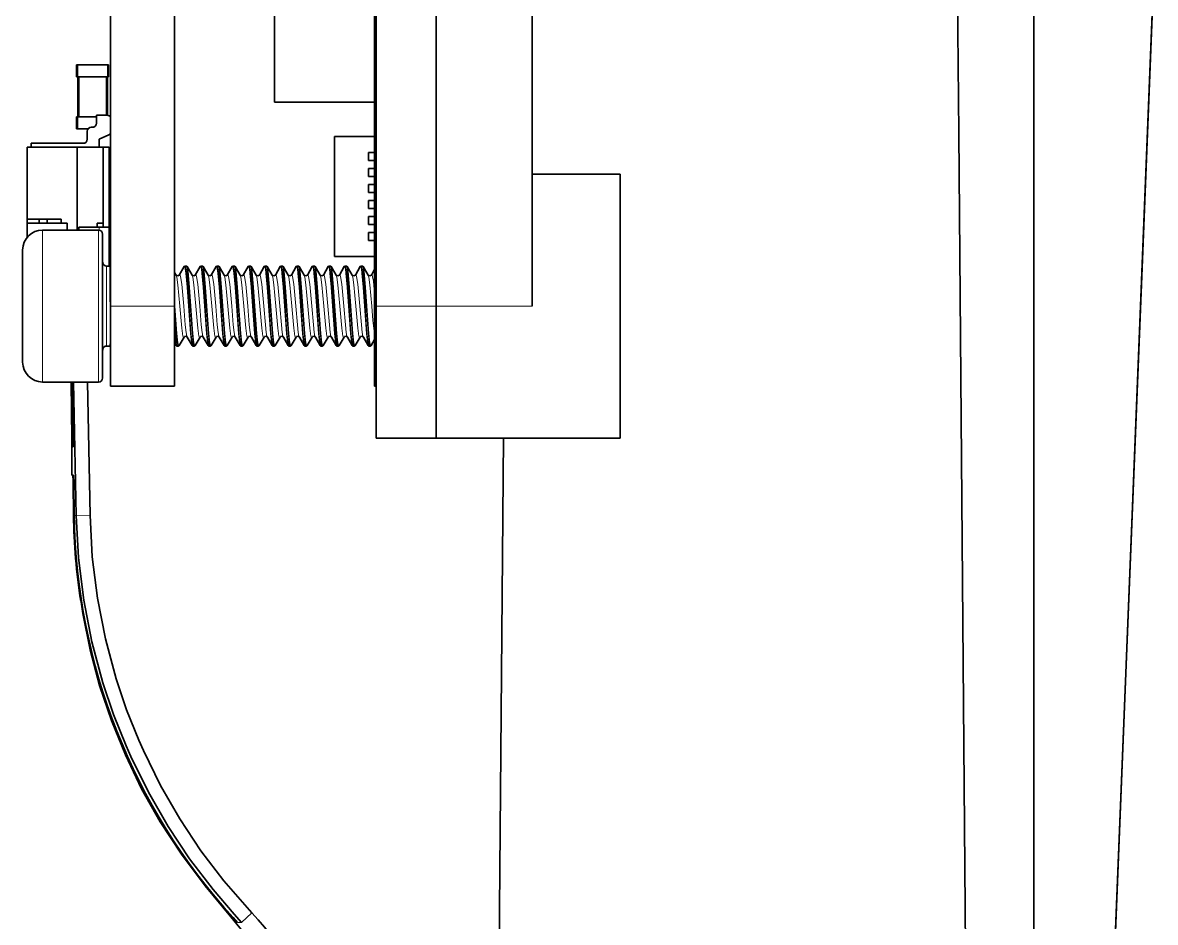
# Model space of a CAD drawing. Extents: x 370 to 946, y 143 to 764.
# Drawn here: x 581.14 to 609.45, y 632.01 to 654.5 of the extents above; entities that cross this region are included whole.
import ezdxf

# ---------------------------------------------------------------- set-up
doc = ezdxf.new("R2010")
doc.units = 0

msp = doc.modelspace()

# ---------------------------------------------------------------- linework, layer by layer
at = {"color": 7, "lineweight": 35}
for p, q in [((583.339, 647.419), (583.339, 676.419)), ((584.939, 647.419), (584.939, 676.419)), ((589.939, 647.419), (589.939, 676.419)), ((589.98, 647.419), (589.98, 676.419)), ((591.48, 676.419), (591.48, 647.419)), ((591.48, 647.419), (591.48, 676.419)), ((593.88, 676.419), (593.88, 647.419)), ((606.421, 630.908), (606.421, 655.795)), ((609.421, 655.795), (608.251, 626.669)), ((604.54, 651.745), (604.76, 625.169))]:
    msp.add_line(p, q, dxfattribs=at)
at = {"color": 7, "lineweight": 35, "ltscale": 0.4}
msp.add_line((587.439, 652.519), (587.439, 668.519), dxfattribs=at)
at = {"color": 7, "lineweight": 35, "ltscale": 0.150005}
msp.add_line((604.489, 657.745), (604.54, 651.745), dxfattribs=at)
at = {"color": 7, "lineweight": 35, "ltscale": 0.000750732}
for p, q in [((582.489, 653.448), (582.519, 653.448)), ((582.489, 653.148), (582.519, 653.148)), ((582.489, 652.148), (582.519, 652.148)), ((582.489, 651.848), (582.519, 651.848))]:
    msp.add_line(p, q, dxfattribs=at)
at = {"color": 7, "lineweight": 35, "ltscale": 0.0075}
for p, q in [((582.489, 653.448), (582.489, 653.148)), ((583.289, 653.448), (583.289, 653.148))]:
    msp.add_line(p, q, dxfattribs=at)
at = {"color": 7, "lineweight": 35, "ltscale": 0.0185}
for p, q in [((583.259, 653.448), (582.519, 653.448)), ((583.259, 653.148), (582.519, 653.148))]:
    msp.add_line(p, q, dxfattribs=at)
at = {"color": 7, "lineweight": 13, "ltscale": 0.0075}
for p, q in [((582.519, 653.448), (582.519, 653.148)), ((583.259, 653.448), (583.259, 653.148))]:
    msp.add_line(p, q, dxfattribs=at)
at = {"color": 7, "lineweight": 35, "ltscale": 0.000749207}
for p, q in [((583.289, 653.448), (583.259, 653.448)), ((583.289, 653.148), (583.259, 653.148)), ((582.884, 651.887), (582.854, 651.887))]:
    msp.add_line(p, q, dxfattribs=at)
at = {"color": 7, "lineweight": 35, "ltscale": 0.025}
for p, q in [((582.519, 653.148), (582.519, 652.148)), ((588.939, 651.659), (589.939, 651.659)), ((582.254, 649.487), (581.254, 649.487)), ((588.939, 648.659), (589.939, 648.659))]:
    msp.add_line(p, q, dxfattribs=at)
at = {"color": 7, "lineweight": 13, "ltscale": 0.025}
msp.add_line((582.549, 653.148), (582.549, 652.148), dxfattribs=at)
at = {"color": 7, "lineweight": 13, "ltscale": 0.02402}
msp.add_line((583.229, 653.148), (583.229, 652.187), dxfattribs=at)
at = {"color": 7, "lineweight": 35, "ltscale": 0.024023}
msp.add_line((583.259, 653.148), (583.259, 652.187), dxfattribs=at)
at = {"color": 7, "lineweight": 35, "ltscale": 0.0625}
msp.add_line((587.439, 652.519), (589.939, 652.519), dxfattribs=at)
at = {"color": 7, "lineweight": 35, "ltscale": 0.007501}
msp.add_line((582.489, 652.148), (582.489, 651.848), dxfattribs=at)
at = {"color": 7, "lineweight": 35, "ltscale": 0.01162}
msp.add_line((582.984, 652.148), (582.519, 652.148), dxfattribs=at)
at = {"color": 7, "lineweight": 13, "ltscale": 0.007501}
msp.add_line((582.519, 652.148), (582.519, 651.848), dxfattribs=at)
at = {"color": 7, "lineweight": 35, "ltscale": 0.00675}
msp.add_line((583.254, 652.187), (582.984, 652.187), dxfattribs=at)
at = {"color": 7, "lineweight": 35, "ltscale": 0.005}
for p, q in [((582.984, 652.187), (582.984, 651.987)), ((583.054, 651.387), (583.054, 651.587)), ((589.789, 651.259), (589.789, 651.059)), ((589.789, 651.259), (589.789, 651.059)), ((589.789, 650.859), (589.789, 650.659)), ((589.789, 650.859), (589.789, 650.659)), ((589.789, 650.459), (589.789, 650.259)), ((589.789, 650.459), (589.789, 650.259)), ((589.789, 649.659), (589.789, 649.459)), ((589.789, 649.659), (589.789, 649.459)), ((589.789, 649.259), (589.789, 649.059)), ((589.789, 649.259), (589.789, 649.059)), ((582.366, 643.896), (582.365, 644.096))]:
    msp.add_line(p, q, dxfattribs=at)
at = {"color": 7, "lineweight": 35, "ltscale": 0.006384}
msp.add_line((582.775, 651.848), (582.519, 651.848), dxfattribs=at)
at = {"color": 7, "lineweight": 35, "ltscale": 0.004999}
for p, q in [((582.754, 651.787), (582.754, 651.587)), ((589.789, 650.059), (589.789, 649.859)), ((589.789, 650.059), (589.789, 649.859))]:
    msp.add_line(p, q, dxfattribs=at)
at = {"color": 7, "lineweight": 35, "ltscale": 0.006614}
msp.add_line((583.054, 651.587), (583.295, 651.696), dxfattribs=at)
at = {"color": 7, "lineweight": 35, "ltscale": 0.075}
msp.add_line((588.939, 648.659), (588.939, 651.659), dxfattribs=at)
at = {"color": 7, "lineweight": 35, "ltscale": 0.045}
msp.add_line((581.254, 649.587), (581.254, 651.387), dxfattribs=at)
at = {"color": 7, "lineweight": 35, "ltscale": 0.03125}
msp.add_line((581.254, 651.387), (582.504, 651.387), dxfattribs=at)
at = {"color": 7, "lineweight": 35, "ltscale": 0.0325}
msp.add_line((582.654, 651.487), (581.354, 651.487), dxfattribs=at)
at = {"color": 7, "lineweight": 35, "ltscale": 0.002499}
for p, q in [((581.354, 651.487), (581.354, 651.387)), ((583.004, 649.387), (583.004, 649.487)), ((583.154, 649.387), (583.154, 649.487))]:
    msp.add_line(p, q, dxfattribs=at)
at = {"color": 7, "lineweight": 35, "ltscale": 0.016249}
msp.add_line((582.504, 651.387), (583.154, 651.387), dxfattribs=at)
at = {"color": 7, "lineweight": 35, "ltscale": 0.051717}
msp.add_line((582.504, 651.387), (582.504, 649.319), dxfattribs=at)
at = {"color": 7, "lineweight": 35, "ltscale": 0.003751}
for p, q in [((583.154, 651.387), (583.304, 651.387)), ((589.939, 651.259), (589.789, 651.259)), ((589.789, 651.259), (589.939, 651.259)), ((589.939, 651.059), (589.789, 651.059)), ((589.789, 651.059), (589.939, 651.059)), ((589.939, 650.859), (589.789, 650.859)), ((589.789, 650.859), (589.939, 650.859)), ((589.939, 650.659), (589.789, 650.659)), ((589.789, 650.659), (589.939, 650.659)), ((589.939, 650.459), (589.789, 650.459)), ((589.789, 650.459), (589.939, 650.459)), ((589.939, 650.259), (589.789, 650.259)), ((589.789, 650.259), (589.939, 650.259)), ((589.939, 650.059), (589.789, 650.059)), ((589.789, 650.059), (589.939, 650.059)), ((589.939, 649.859), (589.789, 649.859)), ((589.789, 649.859), (589.939, 649.859)), ((589.939, 649.659), (589.789, 649.659)), ((589.789, 649.659), (589.939, 649.659)), ((589.939, 649.459), (589.789, 649.459)), ((589.789, 649.459), (589.939, 649.459)), ((589.939, 649.259), (589.789, 649.259)), ((589.789, 649.259), (589.939, 649.259)), ((589.939, 649.059), (589.789, 649.059)), ((589.789, 649.059), (589.939, 649.059)), ((589.939, 648.659), (589.789, 648.659))]:
    msp.add_line(p, q, dxfattribs=at)
at = {"color": 7, "lineweight": 35, "ltscale": 0.047501}
msp.add_line((583.154, 651.387), (583.154, 649.487), dxfattribs=at)
at = {"color": 7, "lineweight": 35, "ltscale": 0.05}
for p, q in [((583.304, 649.387), (583.304, 651.387)), ((583.339, 647.419), (583.339, 645.419)), ((584.939, 647.419), (584.939, 645.419)), ((589.939, 647.419), (589.939, 645.419))]:
    msp.add_line(p, q, dxfattribs=at)
at = {"color": 7, "lineweight": 35, "ltscale": 0.055}
for p, q in [((593.88, 650.719), (596.08, 650.719)), ((593.88, 644.119), (596.08, 644.119))]:
    msp.add_line(p, q, dxfattribs=at)
at = {"color": 7, "lineweight": 35, "ltscale": 0.0825}
for p, q in [((596.08, 647.419), (596.08, 650.719)), ((589.98, 647.419), (589.98, 644.119)), ((591.48, 647.419), (591.48, 644.119)), ((591.48, 647.419), (591.48, 644.119)), ((596.08, 644.119), (596.08, 647.419))]:
    msp.add_line(p, q, dxfattribs=at)
at = {"color": 7, "lineweight": 35, "ltscale": 0.002501}
for p, q in [((581.254, 649.587), (581.254, 649.487)), ((581.554, 649.487), (581.554, 649.587)), ((581.754, 649.587), (581.754, 649.487)), ((582.104, 649.587), (582.104, 649.487))]:
    msp.add_line(p, q, dxfattribs=at)
at = {"color": 7, "lineweight": 35, "ltscale": 0.021249}
msp.add_line((581.254, 649.587), (582.104, 649.587), dxfattribs=at)
at = {"color": 7, "lineweight": 35, "ltscale": 0.008746}
msp.add_line((581.254, 649.137), (581.254, 649.487), dxfattribs=at)
at = {"color": 7, "lineweight": 13, "ltscale": 0.024727}
for p, q in [((581.639, 649.319), (581.639, 648.33)), ((583.039, 649.319), (583.039, 648.33))]:
    msp.add_line(p, q, dxfattribs=at)
at = {"color": 7, "lineweight": 35, "ltscale": 0.034999}
for p, q in [((583.039, 649.319), (581.639, 649.319)), ((583.039, 645.519), (581.639, 645.519))]:
    msp.add_line(p, q, dxfattribs=at)
at = {"color": 7, "lineweight": 35, "ltscale": 0.004216}
msp.add_line((582.254, 649.319), (582.254, 649.487), dxfattribs=at)
at = {"color": 7, "lineweight": 35, "ltscale": 0.01275}
msp.add_line((582.544, 649.387), (583.054, 649.387), dxfattribs=at)
at = {"color": 7, "lineweight": 35, "ltscale": 0.001717}
msp.add_line((582.544, 649.319), (582.544, 649.387), dxfattribs=at)
at = {"color": 7, "lineweight": 35, "ltscale": 0.003749}
msp.add_line((583.154, 649.487), (583.004, 649.487), dxfattribs=at)
at = {"color": 7, "lineweight": 35, "ltscale": 0.00625}
msp.add_line((583.054, 649.387), (583.304, 649.387), dxfattribs=at)
at = {"color": 7, "lineweight": 13, "ltscale": 0.001744}
msp.add_line((583.054, 649.318), (583.054, 649.387), dxfattribs=at)
at = {"color": 7, "lineweight": 35, "ltscale": 0.024216}
msp.add_line((583.304, 648.419), (583.304, 649.387), dxfattribs=at)
at = {"color": 7, "lineweight": 35, "ltscale": 0.023425}
msp.add_line((583.139, 649.219), (583.139, 648.282), dxfattribs=at)
at = {"color": 7, "lineweight": 35, "ltscale": 0.018219}
msp.add_line((581.139, 648.819), (581.139, 648.09), dxfattribs=at)
at = {"color": 7, "lineweight": 35, "ltscale": 0.077499}
msp.add_line((596.08, 645.869), (596.08, 648.969), dxfattribs=at)
at = {"color": 7, "lineweight": 13, "ltscale": 0.013014}
for p, q in [((583.239, 648.419), (583.239, 647.898)), ((583.319, 648.419), (583.319, 647.898))]:
    msp.add_line(p, q, dxfattribs=at)
at = {"color": 7, "lineweight": 35, "ltscale": 0.002}
for p, q in [((583.319, 648.419), (583.239, 648.419)), ((583.319, 646.419), (583.239, 646.419))]:
    msp.add_line(p, q, dxfattribs=at)
at = {"color": 7, "lineweight": 35, "ltscale": 0.000669861}
for p, q in [((585.229, 648.419), (585.202, 648.419)), ((586.429, 648.419), (586.402, 648.419)), ((587.229, 648.419), (587.202, 648.419)), ((588.429, 648.419), (588.402, 648.419)), ((589.229, 648.419), (589.202, 648.419)), ((585.429, 646.419), (585.402, 646.419)), ((586.229, 646.419), (586.202, 646.419)), ((587.429, 646.419), (587.402, 646.419)), ((588.229, 646.419), (588.202, 646.419)), ((589.429, 646.419), (589.402, 646.419))]:
    msp.add_line(p, q, dxfattribs=at)
at = {"color": 7, "lineweight": 35, "ltscale": 0.000671387}
for p, q in [((585.629, 648.419), (585.602, 648.419)), ((586.029, 648.419), (586.002, 648.419)), ((586.829, 648.419), (586.802, 648.419)), ((587.629, 648.419), (587.602, 648.419)), ((588.029, 648.419), (588.002, 648.419)), ((588.829, 648.419), (588.802, 648.419)), ((589.629, 648.419), (589.602, 648.419)), ((585.029, 646.419), (585.002, 646.419)), ((585.829, 646.419), (585.802, 646.419)), ((586.629, 646.419), (586.602, 646.419)), ((587.029, 646.419), (587.002, 646.419)), ((587.829, 646.419), (587.802, 646.419)), ((588.629, 646.419), (588.602, 646.419)), ((589.029, 646.419), (589.002, 646.419)), ((589.829, 646.419), (589.802, 646.419))]:
    msp.add_line(p, q, dxfattribs=at)
at = {"color": 7, "lineweight": 13, "ltscale": 0.070273}
for p, q in [((581.639, 648.33), (581.639, 645.519)), ((583.039, 648.33), (583.039, 645.519))]:
    msp.add_line(p, q, dxfattribs=at)
at = {"color": 7, "lineweight": 35, "ltscale": 0.066574}
msp.add_line((583.139, 648.282), (583.139, 645.619), dxfattribs=at)
at = {"color": 7, "lineweight": 35, "ltscale": 0.00172}
msp.add_line((584.939, 648.254), (584.974, 648.194), dxfattribs=at)
at = {"color": 7, "lineweight": 35, "ltscale": 0.006019}
for p, q in [((585.177, 648.403), (585.056, 648.194)), ((585.653, 648.403), (585.774, 648.194)), ((585.977, 648.403), (585.856, 648.194)), ((587.177, 648.403), (587.056, 648.194)), ((587.653, 648.403), (587.774, 648.194)), ((587.977, 648.403), (587.856, 648.194)), ((589.177, 648.403), (589.056, 648.194)), ((589.653, 648.403), (589.774, 648.194))]:
    msp.add_line(p, q, dxfattribs=at)
at = {"color": 7, "lineweight": 35, "ltscale": 0.006018}
for p, q in [((585.253, 648.403), (585.374, 648.194)), ((585.577, 648.403), (585.456, 648.194)), ((586.053, 648.403), (586.174, 648.194)), ((586.377, 648.403), (586.256, 648.194)), ((586.453, 648.403), (586.574, 648.194)), ((586.777, 648.403), (586.656, 648.194)), ((586.853, 648.403), (586.974, 648.194)), ((587.253, 648.403), (587.374, 648.194)), ((587.577, 648.403), (587.456, 648.194)), ((588.053, 648.403), (588.174, 648.194)), ((588.377, 648.403), (588.256, 648.194)), ((588.453, 648.403), (588.574, 648.194)), ((588.777, 648.403), (588.656, 648.194)), ((588.853, 648.403), (588.974, 648.194)), ((589.253, 648.403), (589.374, 648.194)), ((589.577, 648.403), (589.456, 648.194))]:
    msp.add_line(p, q, dxfattribs=at)
at = {"color": 7, "lineweight": 35, "ltscale": 0.004133}
msp.add_line((589.939, 648.337), (589.856, 648.194), dxfattribs=at)
at = {"color": 7, "lineweight": 35, "ltscale": 0.051781}
msp.add_line((581.139, 648.09), (581.139, 646.019), dxfattribs=at)
at = {"color": 7, "lineweight": 13, "ltscale": 0.036986}
msp.add_line((583.239, 647.898), (583.239, 646.419), dxfattribs=at)
at = {"color": 7, "lineweight": 13, "ltscale": 0.00659}
msp.add_line((583.319, 647.898), (583.319, 647.634), dxfattribs=at)
at = {"color": 7, "lineweight": 13, "ltscale": 0.011867}
for p, q in [((585.284, 647.419), (585.253, 647.892)), ((585.684, 647.419), (585.653, 647.892)), ((586.084, 647.419), (586.053, 647.892)), ((586.484, 647.419), (586.453, 647.892)), ((586.884, 647.419), (586.853, 647.892)), ((587.284, 647.419), (587.253, 647.892)), ((587.684, 647.419), (587.653, 647.892)), ((588.084, 647.419), (588.053, 647.892)), ((588.484, 647.419), (588.453, 647.892)), ((588.884, 647.419), (588.853, 647.892)), ((589.284, 647.419), (589.253, 647.892)), ((589.684, 647.419), (589.653, 647.892))]:
    msp.add_line(p, q, dxfattribs=at)
at = {"color": 7, "lineweight": 13, "ltscale": 0.011985}
for p, q in [((585.302, 647.42), (585.27, 647.898)), ((585.702, 647.42), (585.67, 647.898)), ((586.102, 647.42), (586.07, 647.898)), ((586.502, 647.42), (586.47, 647.898)), ((586.902, 647.42), (586.87, 647.898)), ((587.302, 647.42), (587.27, 647.898)), ((587.702, 647.42), (587.67, 647.898)), ((588.102, 647.42), (588.07, 647.898)), ((588.502, 647.42), (588.47, 647.898)), ((588.902, 647.42), (588.87, 647.898)), ((589.302, 647.42), (589.27, 647.898)), ((589.702, 647.42), (589.67, 647.898))]:
    msp.add_line(p, q, dxfattribs=at)
at = {"color": 7, "lineweight": 13, "ltscale": 0.012041}
for p, q in [((585.297, 647.898), (585.329, 647.417)), ((585.697, 647.898), (585.729, 647.417)), ((586.097, 647.898), (586.129, 647.417)), ((586.497, 647.898), (586.529, 647.417)), ((586.897, 647.898), (586.929, 647.417)), ((587.297, 647.898), (587.329, 647.417)), ((587.697, 647.898), (587.729, 647.417)), ((588.097, 647.898), (588.129, 647.417)), ((588.497, 647.898), (588.529, 647.417)), ((588.897, 647.898), (588.929, 647.417)), ((589.297, 647.898), (589.329, 647.417)), ((589.697, 647.898), (589.729, 647.417))]:
    msp.add_line(p, q, dxfattribs=at)
at = {"color": 7, "lineweight": 13, "ltscale": 0.011916}
for p, q in [((585.314, 647.894), (585.346, 647.419)), ((585.714, 647.894), (585.746, 647.419)), ((586.114, 647.894), (586.146, 647.419)), ((586.514, 647.894), (586.546, 647.419)), ((586.914, 647.894), (586.946, 647.419)), ((587.314, 647.894), (587.346, 647.419)), ((587.714, 647.894), (587.746, 647.419)), ((588.114, 647.894), (588.146, 647.419)), ((588.514, 647.894), (588.546, 647.419)), ((588.914, 647.894), (588.946, 647.419)), ((589.314, 647.894), (589.346, 647.419)), ((589.714, 647.894), (589.746, 647.419))]:
    msp.add_line(p, q, dxfattribs=at)
at = {"color": 7, "lineweight": 13, "ltscale": 0.002031}
msp.add_line((583.329, 647.417), (583.323, 647.499), dxfattribs=at)
at = {"color": 7, "lineweight": 13, "ltscale": 0.000433417}
msp.add_line((583.341, 647.499), (583.323, 647.499), dxfattribs=at)
at = {"color": 7, "lineweight": 13, "ltscale": 0.00034713}
msp.add_line((583.343, 647.418), (583.329, 647.417), dxfattribs=at)
at = {"color": 7, "lineweight": 13, "ltscale": 0.004219}
msp.add_line((583.339, 647.249), (583.329, 647.417), dxfattribs=at)
at = {"color": 7, "lineweight": 13, "ltscale": 0.039999}
msp.add_line((584.939, 647.419), (583.339, 647.419), dxfattribs=at)
at = {"color": 7, "lineweight": 13, "ltscale": 0.002558}
msp.add_line((584.939, 647.521), (584.946, 647.419), dxfattribs=at)
at = {"color": 7, "lineweight": 13, "ltscale": 0.001021}
msp.add_line((589.939, 647.419), (589.98, 647.419), dxfattribs=at)
at = {"color": 7, "lineweight": 13, "ltscale": 0.0375}
msp.add_line((591.48, 647.419), (589.98, 647.419), dxfattribs=at)
at = {"color": 7, "lineweight": 13, "ltscale": 0.060001}
msp.add_line((591.48, 647.419), (593.88, 647.419), dxfattribs=at)
at = {"color": 7, "lineweight": 13, "ltscale": 0.001169}
msp.add_line((583.319, 646.457), (583.323, 646.503), dxfattribs=at)
at = {"color": 7, "lineweight": 13, "ltscale": 0.000950623}
msp.add_line((583.319, 646.457), (583.319, 646.419), dxfattribs=at)
at = {"color": 7, "lineweight": 13, "ltscale": 0.003232}
msp.add_line((583.323, 646.503), (583.339, 646.632), dxfattribs=at)
at = {"color": 7, "lineweight": 35, "ltscale": 0.001885}
msp.add_line((584.977, 646.435), (584.939, 646.5), dxfattribs=at)
at = {"color": 7, "lineweight": 35, "ltscale": 0.006016}
for p, q in [((585.053, 646.435), (585.174, 646.643)), ((585.377, 646.435), (585.256, 646.643)), ((585.453, 646.435), (585.574, 646.643)), ((585.777, 646.435), (585.656, 646.643)), ((585.853, 646.435), (585.974, 646.643)), ((586.253, 646.435), (586.374, 646.643)), ((586.577, 646.435), (586.456, 646.643)), ((587.053, 646.435), (587.174, 646.643)), ((587.377, 646.435), (587.256, 646.643)), ((587.453, 646.435), (587.574, 646.643)), ((587.777, 646.435), (587.656, 646.643)), ((587.853, 646.435), (587.974, 646.643)), ((588.253, 646.435), (588.374, 646.643)), ((588.577, 646.435), (588.456, 646.643)), ((589.053, 646.435), (589.174, 646.643)), ((589.377, 646.435), (589.256, 646.643)), ((589.453, 646.435), (589.574, 646.643)), ((589.777, 646.435), (589.656, 646.643))]:
    msp.add_line(p, q, dxfattribs=at)
at = {"color": 7, "lineweight": 35, "ltscale": 0.006017}
for p, q in [((586.177, 646.435), (586.056, 646.643)), ((586.653, 646.435), (586.774, 646.643)), ((586.977, 646.435), (586.856, 646.643)), ((588.177, 646.435), (588.056, 646.643)), ((588.653, 646.435), (588.774, 646.643)), ((588.977, 646.435), (588.856, 646.643))]:
    msp.add_line(p, q, dxfattribs=at)
at = {"color": 7, "lineweight": 35, "ltscale": 0.004297}
msp.add_line((589.853, 646.435), (589.939, 646.583), dxfattribs=at)
at = {"color": 7, "lineweight": 35, "ltscale": 0.035565}
msp.add_line((582.365, 644.096), (582.354, 645.519), dxfattribs=at)
at = {"color": 7, "lineweight": 35, "ltscale": 0.035568}
for p, q in [((582.37, 644.096), (582.359, 645.519)), ((582.376, 644.096), (582.364, 645.519))]:
    msp.add_line(p, q, dxfattribs=at)
at = {"color": 7, "lineweight": 35, "ltscale": 0.035573}
msp.add_line((582.406, 644.096), (582.387, 645.519), dxfattribs=at)
at = {"color": 7, "lineweight": 35, "ltscale": 0.083366}
msp.add_line((582.475, 642.185), (582.412, 645.519), dxfattribs=at)
at = {"color": 7, "lineweight": 35, "ltscale": 0.083201}
msp.add_line((582.824, 642.191), (582.762, 645.519), dxfattribs=at)
at = {"color": 7, "lineweight": 35, "ltscale": 0.039999}
msp.add_line((584.939, 645.419), (583.339, 645.419), dxfattribs=at)
at = {"color": 7, "lineweight": 35, "ltscale": 0.001021}
msp.add_line((589.939, 645.419), (589.98, 645.419), dxfattribs=at)
at = {"color": 7, "lineweight": 35, "ltscale": 0.01772}
msp.add_line((582.366, 643.896), (582.371, 643.187), dxfattribs=at)
at = {"color": 7, "lineweight": 35, "ltscale": 5.79834e-05}
msp.add_line((582.369, 643.896), (582.367, 643.896), dxfattribs=at)
at = {"color": 7, "lineweight": 13, "ltscale": 0.000741577}
msp.add_line((582.406, 644.096), (582.376, 644.096), dxfattribs=at)
at = {"color": 7, "lineweight": 35, "ltscale": 0.000448611}
msp.add_line((582.401, 643.896), (582.383, 643.896), dxfattribs=at)
at = {"color": 7, "lineweight": 35, "ltscale": 0.0375}
msp.add_line((591.48, 644.119), (589.98, 644.119), dxfattribs=at)
at = {"color": 7, "lineweight": 35, "ltscale": 0.060001}
msp.add_line((591.48, 644.119), (593.88, 644.119), dxfattribs=at)
at = {"color": 7, "lineweight": 35, "ltscale": 0.473767}
msp.add_line((593.157, 644.119), (593, 625.169), dxfattribs=at)
at = {"color": 7, "lineweight": 35, "ltscale": 0.000935365}
msp.add_line((582.409, 643.187), (582.371, 643.187), dxfattribs=at)
at = {"color": 7, "lineweight": 13, "ltscale": 0.0004776}
msp.add_line((582.42, 642.987), (582.401, 642.987), dxfattribs=at)
at = {"color": 7, "lineweight": 35, "ltscale": 0.020008}
msp.add_line((582.412, 642.187), (582.401, 642.987), dxfattribs=at)
at = {"color": 7, "lineweight": 35, "ltscale": 0.019974}
msp.add_line((582.431, 642.188), (582.42, 642.987), dxfattribs=at)
at = {"color": 7, "lineweight": 35, "ltscale": 5.80035e-05}
msp.add_line((582.412, 642.185), (582.412, 642.188), dxfattribs=at)
at = {"color": 7, "lineweight": 35, "ltscale": 5.64575e-05}
msp.add_line((582.431, 642.185), (582.431, 642.188), dxfattribs=at)
at = {"color": 7, "lineweight": 13, "ltscale": 0.008727}
msp.add_line((582.475, 642.185), (582.824, 642.191), dxfattribs=at)
at = {"color": 7, "lineweight": 13, "ltscale": 0.001114}
msp.add_line((582.475, 642.185), (582.431, 642.185), dxfattribs=at)
at = {"color": 7, "lineweight": 35, "ltscale": 0.004025}
msp.add_line((586.398, 632.127), (586.507, 632.009), dxfattribs=at)
at = {"color": 7, "lineweight": 13, "ltscale": 0.002617}
msp.add_line((586.612, 632.009), (586.507, 632.009), dxfattribs=at)
at = {"color": 7, "lineweight": 13, "ltscale": 0.008682}
msp.add_line((586.612, 632.009), (586.865, 632.246), dxfattribs=at)
at = {"color": 7, "lineweight": 35}
for points in [[(608.617, 665.262), (608.866, 663.913), (609.072, 662.558), (609.204, 661.511), (609.311, 660.462), (609.419, 658.851), (609.455, 657.564), (609.44, 656.254), (609.412, 655.514), (609.127, 648.372), (608.551, 634.108), (608.251, 626.669)], [(582.406, 644.096), (582.403, 643.905), (582.401, 643.897), (582.401, 643.896)], [(582.42, 642.987), (582.411, 643.178), (582.41, 643.186), (582.409, 643.187)], [(586.976, 631.368), (586.346, 632.148), (585.704, 632.924), (585.109, 633.715), (584.58, 634.523), (584.114, 635.351), (583.707, 636.195), (583.358, 637.055), (583.064, 637.932), (582.825, 638.824), (582.641, 639.732), (582.514, 640.656), (582.442, 641.595), (582.415, 642.548), (582.411, 643.187)], [(582.824, 642.191), (582.88, 641.15), (583.009, 640.117), (583.209, 639.098), (583.479, 638.096), (583.739, 637.324), (584.044, 636.56), (584.158, 636.303), (584.589, 635.428), (585.07, 634.593), (585.596, 633.801), (586.168, 633.048), (586.865, 632.246)], [(582.475, 642.185), (582.533, 641.119), (582.665, 640.062), (582.87, 639.019), (583.146, 637.994), (583.413, 637.204), (583.725, 636.422), (583.841, 636.158), (584.283, 635.263), (584.776, 634.409), (585.314, 633.599), (585.899, 632.829), (586.425, 632.213), (586.612, 632.009)]]:
    msp.add_lwpolyline(points, dxfattribs=at)
at = {"color": 7, "lineweight": 13}
for points in [[(585.202, 648.419), (585.203, 648.418), (585.206, 648.417), (585.208, 648.414), (585.213, 648.403), (585.235, 648.283), (585.27, 647.898)], [(585.229, 648.419), (585.23, 648.418), (585.232, 648.417), (585.235, 648.414), (585.24, 648.403), (585.262, 648.283), (585.297, 647.898)], [(585.602, 648.419), (585.603, 648.418), (585.606, 648.417), (585.608, 648.414), (585.613, 648.403), (585.635, 648.283), (585.67, 647.898)], [(585.629, 648.419), (585.63, 648.418), (585.632, 648.417), (585.635, 648.414), (585.64, 648.403), (585.662, 648.283), (585.697, 647.898)], [(586.002, 648.419), (586.003, 648.418), (586.006, 648.417), (586.008, 648.414), (586.013, 648.403), (586.035, 648.283), (586.07, 647.898)], [(586.029, 648.419), (586.03, 648.418), (586.032, 648.417), (586.035, 648.414), (586.04, 648.403), (586.062, 648.283), (586.097, 647.898)], [(586.402, 648.419), (586.403, 648.418), (586.406, 648.417), (586.408, 648.414), (586.413, 648.403), (586.435, 648.283), (586.47, 647.898)], [(586.429, 648.419), (586.43, 648.418), (586.432, 648.417), (586.435, 648.414), (586.44, 648.403), (586.462, 648.283), (586.497, 647.898)], [(586.802, 648.419), (586.803, 648.418), (586.806, 648.417), (586.808, 648.414), (586.813, 648.403), (586.835, 648.283), (586.87, 647.898)], [(586.829, 648.419), (586.83, 648.418), (586.832, 648.417), (586.835, 648.414), (586.84, 648.403), (586.862, 648.283), (586.897, 647.898)], [(587.202, 648.419), (587.203, 648.418), (587.206, 648.417), (587.208, 648.414), (587.213, 648.403), (587.235, 648.283), (587.27, 647.898)], [(587.229, 648.419), (587.23, 648.418), (587.232, 648.417), (587.235, 648.414), (587.24, 648.403), (587.262, 648.283), (587.297, 647.898)], [(587.602, 648.419), (587.603, 648.418), (587.606, 648.417), (587.608, 648.414), (587.613, 648.403), (587.635, 648.283), (587.67, 647.898)], [(587.629, 648.419), (587.63, 648.418), (587.632, 648.417), (587.635, 648.414), (587.64, 648.403), (587.662, 648.283), (587.697, 647.898)], [(588.002, 648.419), (588.003, 648.418), (588.006, 648.417), (588.008, 648.414), (588.013, 648.403), (588.035, 648.283), (588.07, 647.898)], [(588.029, 648.419), (588.03, 648.418), (588.032, 648.417), (588.035, 648.414), (588.04, 648.403), (588.062, 648.283), (588.097, 647.898)], [(588.402, 648.419), (588.403, 648.418), (588.406, 648.417), (588.408, 648.414), (588.413, 648.403), (588.435, 648.283), (588.47, 647.898)], [(588.429, 648.419), (588.43, 648.418), (588.432, 648.417), (588.435, 648.414), (588.44, 648.403), (588.462, 648.283), (588.497, 647.898)], [(588.802, 648.419), (588.803, 648.418), (588.806, 648.417), (588.808, 648.414), (588.813, 648.403), (588.835, 648.283), (588.87, 647.898)], [(588.829, 648.419), (588.83, 648.418), (588.832, 648.417), (588.835, 648.414), (588.84, 648.403), (588.862, 648.283), (588.897, 647.898)], [(589.202, 648.419), (589.203, 648.418), (589.206, 648.417), (589.208, 648.414), (589.213, 648.403), (589.235, 648.283), (589.27, 647.898)], [(589.229, 648.419), (589.23, 648.418), (589.232, 648.417), (589.235, 648.414), (589.24, 648.403), (589.262, 648.283), (589.297, 647.898)], [(589.602, 648.419), (589.603, 648.418), (589.606, 648.417), (589.608, 648.414), (589.613, 648.403), (589.635, 648.283), (589.67, 647.898)], [(589.629, 648.419), (589.63, 648.418), (589.632, 648.417), (589.635, 648.414), (589.64, 648.403), (589.662, 648.283), (589.697, 647.898)], [(585.065, 647.419), (585.018, 647.947), (584.991, 648.138), (584.98, 648.181), (584.974, 648.194)], [(585.165, 647.419), (585.116, 647.967), (585.088, 648.154), (585.076, 648.192), (585.07, 648.2), (585.067, 648.202), (585.064, 648.202), (585.06, 648.2), (585.056, 648.194)], [(585.177, 648.403), (585.182, 648.408), (585.184, 648.409), (585.185, 648.408), (585.187, 648.408), (585.189, 648.406), (585.194, 648.398), (585.206, 648.35), (585.222, 648.24), (585.253, 647.892)], [(585.253, 648.403), (585.257, 648.393), (585.266, 648.362), (585.289, 648.187), (585.314, 647.894)], [(585.465, 647.419), (585.418, 647.947), (585.391, 648.138), (585.38, 648.181), (585.374, 648.194)], [(585.565, 647.419), (585.516, 647.967), (585.488, 648.154), (585.476, 648.192), (585.47, 648.2), (585.467, 648.202), (585.464, 648.202), (585.461, 648.2), (585.456, 648.194)], [(585.577, 648.403), (585.582, 648.408), (585.584, 648.409), (585.586, 648.408), (585.587, 648.408), (585.589, 648.406), (585.594, 648.398), (585.607, 648.35), (585.622, 648.24), (585.653, 647.892)], [(585.653, 648.403), (585.657, 648.393), (585.666, 648.362), (585.689, 648.187), (585.714, 647.894)], [(585.865, 647.419), (585.818, 647.947), (585.791, 648.138), (585.78, 648.181), (585.774, 648.194)], [(585.965, 647.419), (585.916, 647.967), (585.888, 648.154), (585.876, 648.192), (585.87, 648.2), (585.867, 648.202), (585.864, 648.202), (585.86, 648.2), (585.856, 648.194)], [(585.977, 648.403), (585.982, 648.408), (585.984, 648.409), (585.985, 648.408), (585.987, 648.408), (585.989, 648.406), (585.994, 648.398), (586.006, 648.35), (586.022, 648.24), (586.053, 647.892)], [(586.053, 648.403), (586.057, 648.393), (586.066, 648.362), (586.089, 648.187), (586.114, 647.894)], [(586.265, 647.419), (586.218, 647.947), (586.191, 648.138), (586.18, 648.181), (586.174, 648.194)], [(586.365, 647.419), (586.316, 647.967), (586.288, 648.154), (586.276, 648.192), (586.27, 648.2), (586.267, 648.202), (586.264, 648.202), (586.26, 648.2), (586.256, 648.194)], [(586.377, 648.403), (586.382, 648.408), (586.384, 648.409), (586.385, 648.408), (586.387, 648.408), (586.389, 648.406), (586.394, 648.398), (586.406, 648.35), (586.422, 648.24), (586.453, 647.892)], [(586.453, 648.403), (586.457, 648.393), (586.466, 648.362), (586.489, 648.187), (586.514, 647.894)], [(586.665, 647.419), (586.618, 647.947), (586.591, 648.138), (586.58, 648.181), (586.574, 648.194)], [(586.765, 647.419), (586.716, 647.967), (586.688, 648.154), (586.676, 648.192), (586.67, 648.2), (586.667, 648.202), (586.664, 648.202), (586.66, 648.2), (586.656, 648.194)], [(586.777, 648.403), (586.782, 648.408), (586.784, 648.409), (586.786, 648.408), (586.787, 648.408), (586.789, 648.406), (586.794, 648.398), (586.807, 648.35), (586.822, 648.24), (586.853, 647.892)], [(586.853, 648.403), (586.857, 648.393), (586.866, 648.362), (586.889, 648.187), (586.914, 647.894)], [(587.065, 647.419), (587.018, 647.947), (586.991, 648.138), (586.98, 648.181), (586.974, 648.194)], [(587.165, 647.419), (587.116, 647.967), (587.088, 648.154), (587.076, 648.192), (587.07, 648.2), (587.067, 648.202), (587.064, 648.202), (587.06, 648.2), (587.056, 648.194)], [(587.177, 648.403), (587.182, 648.408), (587.184, 648.409), (587.185, 648.408), (587.187, 648.408), (587.189, 648.406), (587.194, 648.398), (587.206, 648.35), (587.222, 648.24), (587.253, 647.892)], [(587.253, 648.403), (587.257, 648.393), (587.266, 648.362), (587.289, 648.187), (587.314, 647.894)], [(587.465, 647.419), (587.418, 647.947), (587.391, 648.138), (587.38, 648.181), (587.374, 648.194)], [(587.565, 647.419), (587.516, 647.967), (587.488, 648.154), (587.476, 648.192), (587.47, 648.2), (587.467, 648.202), (587.464, 648.202), (587.461, 648.2), (587.456, 648.194)], [(587.577, 648.403), (587.582, 648.408), (587.584, 648.409), (587.586, 648.408), (587.587, 648.408), (587.589, 648.406), (587.594, 648.398), (587.607, 648.35), (587.622, 648.24), (587.653, 647.892)], [(587.653, 648.403), (587.657, 648.393), (587.666, 648.362), (587.689, 648.187), (587.714, 647.894)], [(587.865, 647.419), (587.818, 647.947), (587.791, 648.138), (587.78, 648.181), (587.774, 648.194)], [(587.965, 647.419), (587.916, 647.967), (587.888, 648.154), (587.876, 648.192), (587.87, 648.2), (587.867, 648.202), (587.864, 648.202), (587.86, 648.2), (587.856, 648.194)], [(587.977, 648.403), (587.982, 648.408), (587.984, 648.409), (587.985, 648.408), (587.987, 648.408), (587.989, 648.406), (587.994, 648.398), (588.006, 648.35), (588.022, 648.24), (588.053, 647.892)], [(588.053, 648.403), (588.057, 648.393), (588.066, 648.362), (588.089, 648.187), (588.114, 647.894)], [(588.265, 647.419), (588.218, 647.947), (588.191, 648.138), (588.18, 648.181), (588.174, 648.194)], [(588.365, 647.419), (588.316, 647.967), (588.288, 648.154), (588.276, 648.192), (588.27, 648.2), (588.267, 648.202), (588.264, 648.202), (588.26, 648.2), (588.256, 648.194)], [(588.377, 648.403), (588.382, 648.408), (588.384, 648.409), (588.385, 648.408), (588.387, 648.408), (588.389, 648.406), (588.394, 648.398), (588.406, 648.35), (588.422, 648.24), (588.453, 647.892)], [(588.453, 648.403), (588.457, 648.393), (588.466, 648.362), (588.489, 648.187), (588.514, 647.894)], [(588.665, 647.419), (588.618, 647.947), (588.591, 648.138), (588.58, 648.181), (588.574, 648.194)], [(588.765, 647.419), (588.716, 647.967), (588.688, 648.154), (588.676, 648.192), (588.67, 648.2), (588.667, 648.202), (588.664, 648.202), (588.66, 648.2), (588.656, 648.194)], [(588.777, 648.403), (588.782, 648.408), (588.784, 648.409), (588.786, 648.408), (588.787, 648.408), (588.789, 648.406), (588.794, 648.398), (588.807, 648.35), (588.822, 648.24), (588.853, 647.892)], [(588.853, 648.403), (588.857, 648.393), (588.866, 648.362), (588.889, 648.187), (588.914, 647.894)], [(589.065, 647.419), (589.018, 647.947), (588.991, 648.138), (588.98, 648.181), (588.974, 648.194)], [(589.165, 647.419), (589.116, 647.967), (589.088, 648.154), (589.076, 648.192), (589.07, 648.2), (589.067, 648.202), (589.064, 648.202), (589.06, 648.2), (589.056, 648.194)], [(589.177, 648.403), (589.182, 648.408), (589.184, 648.409), (589.185, 648.408), (589.187, 648.408), (589.189, 648.406), (589.194, 648.398), (589.206, 648.35), (589.222, 648.24), (589.253, 647.892)], [(589.253, 648.403), (589.257, 648.393), (589.266, 648.362), (589.289, 648.187), (589.314, 647.894)], [(589.465, 647.419), (589.418, 647.947), (589.391, 648.138), (589.38, 648.181), (589.374, 648.194)], [(589.565, 647.419), (589.516, 647.967), (589.488, 648.154), (589.476, 648.192), (589.47, 648.2), (589.467, 648.202), (589.464, 648.202), (589.461, 648.2), (589.456, 648.194)], [(589.577, 648.403), (589.582, 648.408), (589.584, 648.409), (589.586, 648.408), (589.587, 648.408), (589.589, 648.406), (589.594, 648.398), (589.607, 648.35), (589.622, 648.24), (589.653, 647.892)], [(589.653, 648.403), (589.657, 648.393), (589.666, 648.362), (589.689, 648.187), (589.714, 647.894)], [(589.865, 647.419), (589.818, 647.947), (589.791, 648.138), (589.78, 648.181), (589.774, 648.194)], [(589.939, 647.727), (589.907, 648.04), (589.889, 648.15), (589.878, 648.187), (589.872, 648.198), (589.868, 648.201), (589.866, 648.202), (589.863, 648.202), (589.861, 648.201), (589.856, 648.194)], [(584.946, 647.419), (584.995, 646.731), (585.022, 646.498), (585.035, 646.444), (585.041, 646.432), (585.044, 646.429), (585.048, 646.429), (585.051, 646.432), (585.053, 646.435)], [(585.174, 646.643), (585.17, 646.637), (585.168, 646.636), (585.165, 646.635), (585.163, 646.636), (585.159, 646.639), (585.155, 646.645), (585.147, 646.666), (585.115, 646.864), (585.065, 647.419)], [(585.256, 646.643), (585.247, 646.667), (585.229, 646.757), (585.206, 646.946), (585.165, 647.419)], [(585.284, 647.419), (585.333, 646.736), (585.36, 646.503), (585.371, 646.449), (585.377, 646.435)], [(585.302, 647.42), (585.347, 646.761), (585.373, 646.521), (585.392, 646.431), (585.396, 646.422), (585.398, 646.42), (585.401, 646.419), (585.402, 646.419)], [(585.329, 647.417), (585.374, 646.76), (585.4, 646.521), (585.419, 646.431), (585.423, 646.422), (585.425, 646.42), (585.427, 646.419), (585.429, 646.419)], [(585.346, 647.419), (585.395, 646.731), (585.422, 646.498), (585.435, 646.444), (585.441, 646.432), (585.444, 646.429), (585.448, 646.429), (585.451, 646.432), (585.453, 646.435)], [(585.574, 646.643), (585.57, 646.637), (585.568, 646.636), (585.565, 646.635), (585.563, 646.636), (585.559, 646.639), (585.555, 646.645), (585.547, 646.666), (585.515, 646.864), (585.465, 647.419)], [(585.656, 646.643), (585.647, 646.667), (585.629, 646.757), (585.606, 646.946), (585.565, 647.419)], [(585.684, 647.419), (585.733, 646.736), (585.76, 646.503), (585.771, 646.449), (585.777, 646.435)], [(585.702, 647.42), (585.747, 646.761), (585.773, 646.521), (585.792, 646.431), (585.796, 646.422), (585.798, 646.42), (585.801, 646.419), (585.802, 646.419)], [(585.729, 647.417), (585.774, 646.76), (585.799, 646.521), (585.819, 646.431), (585.823, 646.422), (585.825, 646.42), (585.828, 646.419), (585.829, 646.419)], [(585.746, 647.419), (585.795, 646.731), (585.822, 646.498), (585.835, 646.444), (585.841, 646.432), (585.844, 646.429), (585.848, 646.429), (585.851, 646.432), (585.853, 646.435)], [(585.974, 646.643), (585.97, 646.637), (585.968, 646.636), (585.965, 646.635), (585.963, 646.636), (585.959, 646.639), (585.955, 646.645), (585.947, 646.666), (585.915, 646.864), (585.865, 647.419)], [(586.056, 646.643), (586.047, 646.667), (586.029, 646.757), (586.006, 646.946), (585.965, 647.419)], [(586.084, 647.419), (586.133, 646.736), (586.16, 646.503), (586.171, 646.449), (586.177, 646.435)], [(586.102, 647.42), (586.147, 646.761), (586.173, 646.521), (586.192, 646.431), (586.196, 646.422), (586.198, 646.42), (586.201, 646.419), (586.202, 646.419)], [(586.129, 647.417), (586.174, 646.76), (586.2, 646.521), (586.219, 646.431), (586.223, 646.422), (586.225, 646.42), (586.228, 646.419), (586.229, 646.419)], [(586.146, 647.419), (586.195, 646.731), (586.222, 646.498), (586.235, 646.444), (586.241, 646.432), (586.244, 646.429), (586.248, 646.429), (586.251, 646.432), (586.253, 646.435)], [(586.374, 646.643), (586.37, 646.637), (586.368, 646.636), (586.365, 646.635), (586.363, 646.636), (586.359, 646.639), (586.355, 646.645), (586.347, 646.666), (586.315, 646.864), (586.265, 647.419)], [(586.456, 646.643), (586.447, 646.667), (586.429, 646.757), (586.406, 646.946), (586.365, 647.419)], [(586.484, 647.419), (586.533, 646.736), (586.56, 646.503), (586.571, 646.449), (586.577, 646.435)], [(586.502, 647.42), (586.547, 646.761), (586.573, 646.521), (586.592, 646.431), (586.596, 646.422), (586.598, 646.42), (586.601, 646.419), (586.602, 646.419)], [(586.529, 647.417), (586.574, 646.76), (586.6, 646.521), (586.619, 646.431), (586.623, 646.422), (586.625, 646.42), (586.628, 646.419), (586.629, 646.419)], [(586.546, 647.419), (586.595, 646.731), (586.622, 646.498), (586.635, 646.444), (586.641, 646.432), (586.644, 646.429), (586.648, 646.429), (586.651, 646.432), (586.653, 646.435)], [(586.774, 646.643), (586.77, 646.637), (586.768, 646.636), (586.765, 646.635), (586.763, 646.636), (586.759, 646.639), (586.755, 646.645), (586.747, 646.666), (586.715, 646.864), (586.665, 647.419)], [(586.856, 646.643), (586.847, 646.667), (586.829, 646.757), (586.806, 646.946), (586.765, 647.419)], [(586.884, 647.419), (586.933, 646.736), (586.96, 646.503), (586.971, 646.449), (586.977, 646.435)], [(586.902, 647.42), (586.948, 646.761), (586.973, 646.521), (586.992, 646.431), (586.996, 646.422), (586.998, 646.42), (587.001, 646.419), (587.002, 646.419)], [(586.929, 647.417), (586.974, 646.76), (587, 646.521), (587.019, 646.431), (587.023, 646.422), (587.025, 646.42), (587.028, 646.419), (587.029, 646.419)], [(586.946, 647.419), (586.995, 646.731), (587.022, 646.498), (587.035, 646.444), (587.041, 646.432), (587.044, 646.429), (587.048, 646.429), (587.051, 646.432), (587.053, 646.435)], [(587.174, 646.643), (587.17, 646.637), (587.168, 646.636), (587.165, 646.635), (587.163, 646.636), (587.159, 646.639), (587.155, 646.645), (587.147, 646.666), (587.115, 646.864), (587.065, 647.419)], [(587.256, 646.643), (587.247, 646.667), (587.229, 646.757), (587.206, 646.946), (587.165, 647.419)], [(587.284, 647.419), (587.333, 646.736), (587.36, 646.503), (587.371, 646.449), (587.377, 646.435)], [(587.302, 647.42), (587.347, 646.761), (587.373, 646.521), (587.392, 646.431), (587.396, 646.422), (587.398, 646.42), (587.401, 646.419), (587.402, 646.419)], [(587.329, 647.417), (587.374, 646.76), (587.4, 646.521), (587.419, 646.431), (587.423, 646.422), (587.425, 646.42), (587.427, 646.419), (587.429, 646.419)], [(587.346, 647.419), (587.395, 646.731), (587.422, 646.498), (587.435, 646.444), (587.441, 646.432), (587.444, 646.429), (587.448, 646.429), (587.451, 646.432), (587.453, 646.435)], [(587.574, 646.643), (587.57, 646.637), (587.568, 646.636), (587.565, 646.635), (587.563, 646.636), (587.559, 646.639), (587.555, 646.645), (587.547, 646.666), (587.515, 646.864), (587.465, 647.419)], [(587.656, 646.643), (587.647, 646.667), (587.629, 646.757), (587.606, 646.946), (587.565, 647.419)], [(587.684, 647.419), (587.733, 646.736), (587.76, 646.503), (587.771, 646.449), (587.777, 646.435)], [(587.702, 647.42), (587.747, 646.761), (587.773, 646.521), (587.792, 646.431), (587.796, 646.422), (587.798, 646.42), (587.801, 646.419), (587.802, 646.419)], [(587.729, 647.417), (587.774, 646.76), (587.799, 646.521), (587.819, 646.431), (587.823, 646.422), (587.825, 646.42), (587.828, 646.419), (587.829, 646.419)], [(587.746, 647.419), (587.795, 646.731), (587.822, 646.498), (587.835, 646.444), (587.841, 646.432), (587.844, 646.429), (587.848, 646.429), (587.851, 646.432), (587.853, 646.435)], [(587.974, 646.643), (587.97, 646.637), (587.968, 646.636), (587.965, 646.635), (587.963, 646.636), (587.959, 646.639), (587.955, 646.645), (587.947, 646.666), (587.915, 646.864), (587.865, 647.419)], [(588.056, 646.643), (588.047, 646.667), (588.029, 646.757), (588.006, 646.946), (587.965, 647.419)], [(588.084, 647.419), (588.133, 646.736), (588.16, 646.503), (588.171, 646.449), (588.177, 646.435)], [(588.102, 647.42), (588.147, 646.761), (588.173, 646.521), (588.192, 646.431), (588.196, 646.422), (588.198, 646.42), (588.201, 646.419), (588.202, 646.419)], [(588.129, 647.417), (588.174, 646.76), (588.2, 646.521), (588.219, 646.431), (588.223, 646.422), (588.225, 646.42), (588.228, 646.419), (588.229, 646.419)], [(588.146, 647.419), (588.195, 646.731), (588.222, 646.498), (588.235, 646.444), (588.241, 646.432), (588.244, 646.429), (588.248, 646.429), (588.251, 646.432), (588.253, 646.435)], [(588.374, 646.643), (588.37, 646.637), (588.368, 646.636), (588.365, 646.635), (588.363, 646.636), (588.359, 646.639), (588.355, 646.645), (588.347, 646.666), (588.315, 646.864), (588.265, 647.419)], [(588.456, 646.643), (588.447, 646.667), (588.429, 646.757), (588.406, 646.946), (588.365, 647.419)], [(588.484, 647.419), (588.533, 646.736), (588.56, 646.503), (588.571, 646.449), (588.577, 646.435)], [(588.502, 647.42), (588.547, 646.761), (588.573, 646.521), (588.592, 646.431), (588.596, 646.422), (588.598, 646.42), (588.601, 646.419), (588.602, 646.419)], [(588.529, 647.417), (588.574, 646.76), (588.6, 646.521), (588.619, 646.431), (588.623, 646.422), (588.625, 646.42), (588.628, 646.419), (588.629, 646.419)], [(588.546, 647.419), (588.595, 646.731), (588.622, 646.498), (588.635, 646.444), (588.641, 646.432), (588.644, 646.429), (588.648, 646.429), (588.651, 646.432), (588.653, 646.435)], [(588.774, 646.643), (588.77, 646.637), (588.768, 646.636), (588.765, 646.635), (588.763, 646.636), (588.759, 646.639), (588.755, 646.645), (588.747, 646.666), (588.715, 646.864), (588.665, 647.419)], [(588.856, 646.643), (588.847, 646.667), (588.829, 646.757), (588.806, 646.946), (588.765, 647.419)], [(588.884, 647.419), (588.933, 646.736), (588.96, 646.503), (588.971, 646.449), (588.977, 646.435)], [(588.902, 647.42), (588.948, 646.761), (588.973, 646.521), (588.992, 646.431), (588.996, 646.422), (588.998, 646.42), (589.001, 646.419), (589.002, 646.419)], [(588.929, 647.417), (588.974, 646.76), (589, 646.521), (589.019, 646.431), (589.023, 646.422), (589.025, 646.42), (589.028, 646.419), (589.029, 646.419)], [(588.946, 647.419), (588.995, 646.731), (589.022, 646.498), (589.035, 646.444), (589.041, 646.432), (589.044, 646.429), (589.048, 646.429), (589.051, 646.432), (589.053, 646.435)], [(589.174, 646.643), (589.17, 646.637), (589.168, 646.636), (589.165, 646.635), (589.163, 646.636), (589.159, 646.639), (589.155, 646.645), (589.147, 646.666), (589.115, 646.864), (589.065, 647.419)], [(589.256, 646.643), (589.247, 646.667), (589.229, 646.757), (589.206, 646.946), (589.165, 647.419)], [(589.284, 647.419), (589.333, 646.736), (589.36, 646.503), (589.371, 646.449), (589.377, 646.435)], [(589.302, 647.42), (589.347, 646.761), (589.373, 646.521), (589.392, 646.431), (589.396, 646.422), (589.398, 646.42), (589.401, 646.419), (589.402, 646.419)], [(589.329, 647.417), (589.374, 646.76), (589.4, 646.521), (589.419, 646.431), (589.423, 646.422), (589.425, 646.42), (589.427, 646.419), (589.429, 646.419)], [(589.346, 647.419), (589.395, 646.731), (589.422, 646.498), (589.435, 646.444), (589.441, 646.432), (589.444, 646.429), (589.448, 646.429), (589.451, 646.432), (589.453, 646.435)], [(589.574, 646.643), (589.57, 646.637), (589.568, 646.636), (589.565, 646.635), (589.563, 646.636), (589.559, 646.639), (589.555, 646.645), (589.547, 646.666), (589.515, 646.864), (589.465, 647.419)], [(589.656, 646.643), (589.647, 646.667), (589.629, 646.757), (589.606, 646.946), (589.565, 647.419)], [(589.684, 647.419), (589.733, 646.736), (589.76, 646.503), (589.771, 646.449), (589.777, 646.435)], [(589.702, 647.42), (589.747, 646.761), (589.773, 646.521), (589.792, 646.431), (589.796, 646.422), (589.798, 646.42), (589.801, 646.419), (589.802, 646.419)], [(589.729, 647.417), (589.774, 646.76), (589.799, 646.521), (589.819, 646.431), (589.823, 646.422), (589.825, 646.42), (589.828, 646.419), (589.829, 646.419)], [(589.746, 647.419), (589.795, 646.731), (589.822, 646.498), (589.835, 646.444), (589.841, 646.432), (589.844, 646.429), (589.848, 646.429), (589.851, 646.432), (589.853, 646.435)], [(589.94, 646.698), (589.924, 646.794), (589.896, 647.059), (589.865, 647.419)], [(584.939, 647.249), (584.98, 646.693), (585.003, 646.5), (585.02, 646.428), (585.024, 646.422), (585.026, 646.42), (585.029, 646.419)], [(584.939, 646.861), (584.968, 646.555), (584.984, 646.459), (584.992, 646.431), (584.996, 646.423), (584.998, 646.42), (585, 646.419), (585.002, 646.419)], [(584.939, 646.665), (584.962, 646.49), (584.974, 646.442), (584.977, 646.435)]]:
    msp.add_lwpolyline(points, dxfattribs=at)
at = {"color": 7, "lineweight": 35}
for centre, radius, start, end in [((583.254, 652.087), 0.1, 31.5689, 90), ((582.854, 651.787), 0.1, 90, 180), ((582.884, 651.987), 0.1, 270, 360), ((582.654, 651.587), 0.1, 270, 360), ((583.254, 651.787), 0.1, 294.2952, 328.4311), ((581.639, 648.819), 0.5, 90, 180), ((583.039, 649.219), 0.1, 0.0336, 89.9664), ((583.24, 648.519), 0.1, 180.0336, 269.9664), ((583.319, 648.399), 0.02, 0.0336, 89.9664), ((585.203, 648.39), 0.0286, 93.0702, 154.4339), ((585.227, 648.39), 0.0286, 25.5255, 86.973), ((585.603, 648.39), 0.0286, 93.0702, 154.4339), ((585.627, 648.39), 0.0286, 25.5255, 86.973), ((586.003, 648.39), 0.0286, 93.0702, 154.4339), ((586.027, 648.39), 0.0286, 25.5255, 86.973), ((586.403, 648.39), 0.0286, 93.0702, 154.4339), ((586.427, 648.39), 0.0286, 25.5255, 86.973), ((586.803, 648.39), 0.0286, 93.0702, 154.4339), ((586.827, 648.39), 0.0286, 25.5255, 86.973), ((587.203, 648.39), 0.0286, 93.0702, 154.4339), ((587.227, 648.39), 0.0286, 25.5255, 86.973), ((587.603, 648.39), 0.0286, 93.0702, 154.4339), ((587.627, 648.39), 0.0286, 25.5255, 86.973), ((588.003, 648.39), 0.0286, 93.0702, 154.4339), ((588.027, 648.39), 0.0286, 25.5255, 86.973), ((588.403, 648.39), 0.0286, 93.0702, 154.4339), ((588.427, 648.39), 0.0286, 25.5255, 86.973), ((588.803, 648.39), 0.0286, 93.0702, 154.4339), ((588.827, 648.39), 0.0286, 25.5255, 86.973), ((589.203, 648.39), 0.0286, 93.0702, 154.4339), ((589.227, 648.39), 0.0286, 25.5255, 86.973), ((589.603, 648.39), 0.0286, 93.0702, 154.4339), ((589.627, 648.39), 0.0286, 25.5255, 86.973), ((585.014, 648.222), 0.0489, 214.6592, 271.1436), ((585.016, 648.222), 0.0489, 268.8564, 325.3408), ((585.414, 648.222), 0.0489, 214.6592, 271.1436), ((585.416, 648.222), 0.0489, 268.8564, 325.3408), ((585.814, 648.222), 0.0489, 214.6592, 271.1436), ((585.816, 648.222), 0.0489, 268.8564, 325.3408), ((586.214, 648.222), 0.0489, 214.6592, 271.1436), ((586.216, 648.222), 0.0489, 268.8564, 325.3408), ((586.614, 648.222), 0.0489, 214.6592, 271.1436), ((586.616, 648.222), 0.0489, 268.8564, 325.3408), ((587.014, 648.222), 0.0489, 214.6592, 271.1436), ((587.016, 648.222), 0.0489, 268.8564, 325.3408), ((587.414, 648.222), 0.0489, 214.6592, 271.1436), ((587.416, 648.222), 0.0489, 268.8564, 325.3408), ((587.814, 648.222), 0.0489, 214.6592, 271.1436), ((587.816, 648.222), 0.0489, 268.8564, 325.3408), ((588.214, 648.222), 0.0489, 214.6592, 271.1436), ((588.216, 648.222), 0.0489, 268.8564, 325.3408), ((588.614, 648.222), 0.0489, 214.6592, 271.1436), ((588.616, 648.222), 0.0489, 268.8564, 325.3408), ((589.014, 648.222), 0.0489, 214.6592, 271.1436), ((589.016, 648.222), 0.0489, 268.8564, 325.3408), ((589.414, 648.222), 0.0489, 214.6592, 271.1436), ((589.416, 648.222), 0.0489, 268.8564, 325.3408), ((589.814, 648.222), 0.0489, 214.6592, 271.1436), ((589.816, 648.222), 0.0489, 268.8564, 325.3408), ((583.319, 646.439), 0.02, 270.0336, 359.9664), ((585.003, 646.447), 0.0286, 205.5661, 266.9298), ((585.027, 646.447), 0.0286, 273.027, 334.4745), ((585.214, 646.615), 0.0489, 88.8564, 145.3408), ((585.216, 646.615), 0.0489, 34.6592, 91.1436), ((585.403, 646.447), 0.0286, 205.5661, 266.9298), ((585.427, 646.447), 0.0286, 273.027, 334.4745), ((585.614, 646.615), 0.0489, 88.8564, 145.3408), ((585.616, 646.615), 0.0489, 34.6592, 91.1436), ((585.803, 646.447), 0.0286, 205.5661, 266.9298), ((585.827, 646.447), 0.0286, 273.027, 334.4745), ((586.014, 646.615), 0.0489, 88.8564, 145.3408), ((586.016, 646.615), 0.0489, 34.6592, 91.1436), ((586.203, 646.447), 0.0286, 205.5661, 266.9298), ((586.227, 646.447), 0.0286, 273.027, 334.4745), ((586.414, 646.615), 0.0489, 88.8564, 145.3408), ((586.416, 646.615), 0.0489, 34.6592, 91.1436), ((586.603, 646.447), 0.0286, 205.5661, 266.9298), ((586.627, 646.447), 0.0286, 273.027, 334.4745), ((586.814, 646.615), 0.0489, 88.8564, 145.3408), ((586.816, 646.615), 0.0489, 34.6592, 91.1436), ((587.003, 646.447), 0.0286, 205.5661, 266.9298), ((587.027, 646.447), 0.0286, 273.027, 334.4745), ((587.214, 646.615), 0.0489, 88.8564, 145.3408), ((587.216, 646.615), 0.0489, 34.6592, 91.1436), ((587.403, 646.447), 0.0286, 205.5661, 266.9298), ((587.427, 646.447), 0.0286, 273.027, 334.4745), ((587.614, 646.615), 0.0489, 88.8564, 145.3408), ((587.616, 646.615), 0.0489, 34.6592, 91.1436), ((587.803, 646.447), 0.0286, 205.5661, 266.9298), ((587.827, 646.447), 0.0286, 273.027, 334.4745), ((588.014, 646.615), 0.0489, 88.8564, 145.3408), ((588.016, 646.615), 0.0489, 34.6592, 91.1436), ((588.203, 646.447), 0.0286, 205.5661, 266.9298), ((588.227, 646.447), 0.0286, 273.027, 334.4745), ((588.414, 646.615), 0.0489, 88.8564, 145.3408), ((588.416, 646.615), 0.0489, 34.6592, 91.1436), ((588.603, 646.447), 0.0286, 205.5661, 266.9298), ((588.627, 646.447), 0.0286, 273.027, 334.4745), ((588.814, 646.615), 0.0489, 88.8564, 145.3408), ((588.816, 646.615), 0.0489, 34.6592, 91.1436), ((589.003, 646.447), 0.0286, 205.5661, 266.9298), ((589.027, 646.447), 0.0286, 273.027, 334.4745), ((589.214, 646.615), 0.0489, 88.8564, 145.3408), ((589.216, 646.615), 0.0489, 34.6592, 91.1436), ((589.403, 646.447), 0.0286, 205.5661, 266.9298), ((589.427, 646.447), 0.0286, 273.027, 334.4745), ((589.614, 646.615), 0.0489, 88.8564, 145.3408), ((589.616, 646.615), 0.0489, 34.6592, 91.1436), ((589.803, 646.447), 0.0286, 205.5661, 266.9298), ((589.827, 646.447), 0.0286, 273.027, 334.4745), ((583.24, 646.319), 0.1, 90.0336, 179.9664), ((581.639, 646.019), 0.5, 180, 270), ((583.039, 645.619), 0.1, 270.0336, 359.9664), ((577.595, 644.009), 4.776, 358.6458, 1.0452), ((584.666, 644.054), 2.289, 178.9425, 183.9524), ((580.568, 643.018), 1.833, 359.0558, 5.317), ((597.608, 642.385), 15.198, 180.7538, 188.8845), ((597.685, 642.392), 15.256, 180.7769, 222.2854), ((579.349, 625.22), 10.288, 1.1346, 43.0683)]:
    msp.add_arc(centre, radius, start, end, dxfattribs=at)
at = {"color": 7, "lineweight": 13}
for centre, radius, start, end in [((585.5, 647.631), 2.181, 179.9107, 183.4838), ((583.325, 647.605), 0.0298, 60.3985, 100.4584), ((583.324, 646.523), 0.0198, 267.2232, 325.8902)]:
    msp.add_arc(centre, radius, start, end, dxfattribs=at)
msp.add_ellipse((583.319, 646.476), major_axis=(-0.02, 0), ratio=0.961933, start_param=1.570796, end_param=3.141593, dxfattribs=at)

doc.saveas('drawing.dxf')
